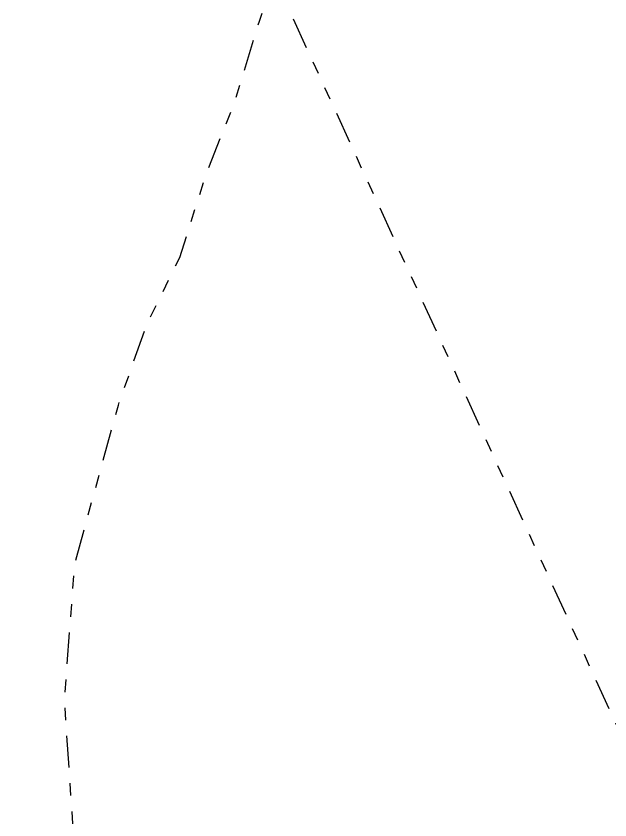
# Model space of a CAD drawing. Header units: feet. Extents: x 2175025 to 2179063, y 467811 to 470338.
# Drawn here: x 2176639.83 to 2176644.55, y 469517.6 to 469523.99 of the extents above; entities that cross this region are included whole.
import ezdxf

# ---------------------------------------------------------------- set-up
doc = ezdxf.new("R2010")
doc.units = ezdxf.units.FT
doc.header["$LTSCALE"] = 0.5
doc.header["$MEASUREMENT"] = 0
doc.linetypes.add('DIVIDE', pattern=[1.25, 0.5, -0.25, 0, -0.25, 0, -0.25])
doc.layers.add('EC', color=35, linetype='DIVIDE')
doc.layers.add('PC', color=35, linetype='DIVIDE')

msp = doc.modelspace()

# ---------------------------------------------------------------- linework, layer by layer
at = {"layer": 'EC', "color": 43, "elevation": 440, "flags": 128}
msp.add_lwpolyline([(2176650.6753, 469511.0738), (2176650.3415, 469510.6864), (2176650.1106, 469510.5021), (2176650.0811, 469510.4619), (2176649.5743, 469509.7607), (2176649.5035, 469509.6411), (2176649.0766, 469508.7887), (2176648.9885, 469508.6191), (2176648.6056, 469507.6574), (2176648.5135, 469507.4688), (2176648.1391, 469506.4995), (2176648.0414, 469506.3092), (2176647.6235, 469505.6341), (2176647.4788, 469505.4403), (2176647.3377, 469504.4417), (2176647.123, 469503.4522), (2176647.1789, 469500.5571), (2176647.1947, 469500.0921), (2176647.3996, 469496.5042), (2176647.427, 469496.2161), (2176647.7276, 469492.4037), (2176647.7767, 469491.9634), (2176648.1005, 469488.2834), (2176648.1312, 469487.6951), (2176648.3271, 469484.2279), (2176648.289, 469484.0587), (2176648.2635, 469483.702), (2176647.7829, 469482.5531), (2176647.7838, 469480.5138), (2176647.5411, 469478.8661), (2176647.1413, 469476.2743), (2176646.7893, 469474.8346), (2176645.8321, 469471.4547), (2176645.6615, 469471.0626), (2176644.6171, 469466.3067), (2176644.6163, 469466.3039), (2176644.6096, 469466.274), (2176643.5372, 469461.9506), (2176643.3463, 469461.1432), (2176642.4458, 469457.7446), (2176641.9946, 469455.9571), (2176641.3478, 469453.6161), (2176640.6028, 469450.7598), (2176640.25, 469449.4864), (2176639.2169, 469445.5641), (2176639.1548, 469445.3248), (2176638.9028, 469444.3708), (2176636.8602, 469440.3899), (2176636.5784, 469439.9235), (2176636.5531, 469440.137), (2176636.4123, 469440.3689), (2176636.178, 469442.3169), (2176636.3652, 469445.4117), (2176636.3688, 469445.6809), (2176637.2946, 469450.5003), (2176637.3054, 469450.6048), (2176638.3571, 469455.5951), (2176638.395, 469455.849), (2176639.3897, 469460.6885), (2176639.4482, 469461.0169), (2176640.2372, 469465.4311), (2176640.2972, 469465.7578), (2176640.2963, 469465.776), (2176640.4221, 469468.9838), (2176637.9583, 469468.8407), (2176636.7972, 469468.8614), (2176635.6203, 469468.4325), (2176632.6972, 469467.7451), (2176629.1765, 469466.6192), (2176628.5065, 469466.4392), (2176627.2763, 469466.0752), (2176624.7619, 469466.0664), (2176621.4068, 469465.9219), (2176621.1221, 469465.9129), (2176620.8739, 469465.8894), (2176620.9421, 469466.0492), (2176621.2282, 469466.5276), (2176622.2899, 469468.5034), (2176622.876, 469469.2927), (2176624.9402, 469471.1588), (2176626.3716, 469472.2772), (2176628.4272, 469473.9435), (2176631.4281, 469476.2489), (2176632.1376, 469476.7628), (2176633.028, 469477.6086), (2176635.0495, 469479.4586), (2176635.9089, 469479.7082), (2176636.5641, 469479.9159), (2176639.1279, 469480.5632), (2176640.8073, 469481.295), (2176641.3602, 469481.4756), (2176641.4761, 469481.9158), (2176643.1525, 469484.759), (2176643.418, 469485.1856), (2176643.603, 469486.6816), (2176644.0329, 469487.9882), (2176643.9504, 469488.9374), (2176643.6825, 469492.1489), (2176643.5519, 469492.9996), (2176642.914, 469496.898), (2176642.8949, 469496.9971), (2176642.8232, 469497.3713), (2176642.3392, 469501.0199), (2176642.2785, 469501.4598), (2176641.7946, 469505.0455), (2176641.6604, 469505.9973), (2176641.2707, 469509.0762), (2176641.0801, 469510.4815), (2176640.7914, 469513.1182), (2176640.5359, 469514.9149), (2176640.3135, 469517.1604), (2176640.2194, 469518.5621), (2176640.3018, 469519.6415), (2176640.6472, 469520.8989), (2176640.873, 469521.5388), (2176641.1348, 469522.071), (2176641.3453, 469522.7349), (2176641.5679, 469523.2976), (2176641.7672, 469523.9473), (2176641.9697, 469524.5555), (2176642.1527, 469525.1713), (2176642.3412, 469525.8436), (2176642.5019, 469526.4071), (2176642.6786, 469527.1658), (2176642.8105, 469527.6558), (2176642.9783, 469528.5256), (2176643.0763, 469528.9183), (2176643.2555, 469529.908), (2176643.3201, 469530.1878), (2176643.372, 469530.4043), (2176643.6208, 469531.146), (2176643.7145, 469531.4557), (2176643.9718, 469532.0879), (2176644.1112, 469532.5122), (2176644.3194, 469533.031), (2176644.4999, 469533.568), (2176644.6498, 469533.9795), (2176644.8607, 469534.6212), (2176644.9574, 469534.9354), (2176645.1838, 469535.6707), (2176645.237, 469535.9003), (2176645.4573, 469536.7156), (2176645.478, 469536.8776), (2176645.6489, 469537.7526), (2176645.9054, 469539.6835), (2176646.1495, 469540.8547), (2176646.2764, 469541.3588), (2176646.9122, 469543.9816), (2176647.4477, 469546.0617), (2176647.7094, 469547.1118), (2176648.2292, 469549.1825), (2176648.5022, 469548.2861), (2176648.7011, 469547.3233), (2176648.8669, 469546.6949), (2176649.0506, 469546.0123), (2176649.1793, 469544.8456), (2176649.3528, 469544.4911), (2176649.6254, 469543.656)], dxfattribs=at)
at = {"layer": 'PC', "color": 25, "elevation": 446}
msp.add_lwpolyline([(2176676.6849, 469689.7759), (2176672.3613, 469457.7242), (2176558.6768, 469706.0618)], dxfattribs=at)

doc.saveas('drawing.dxf')
